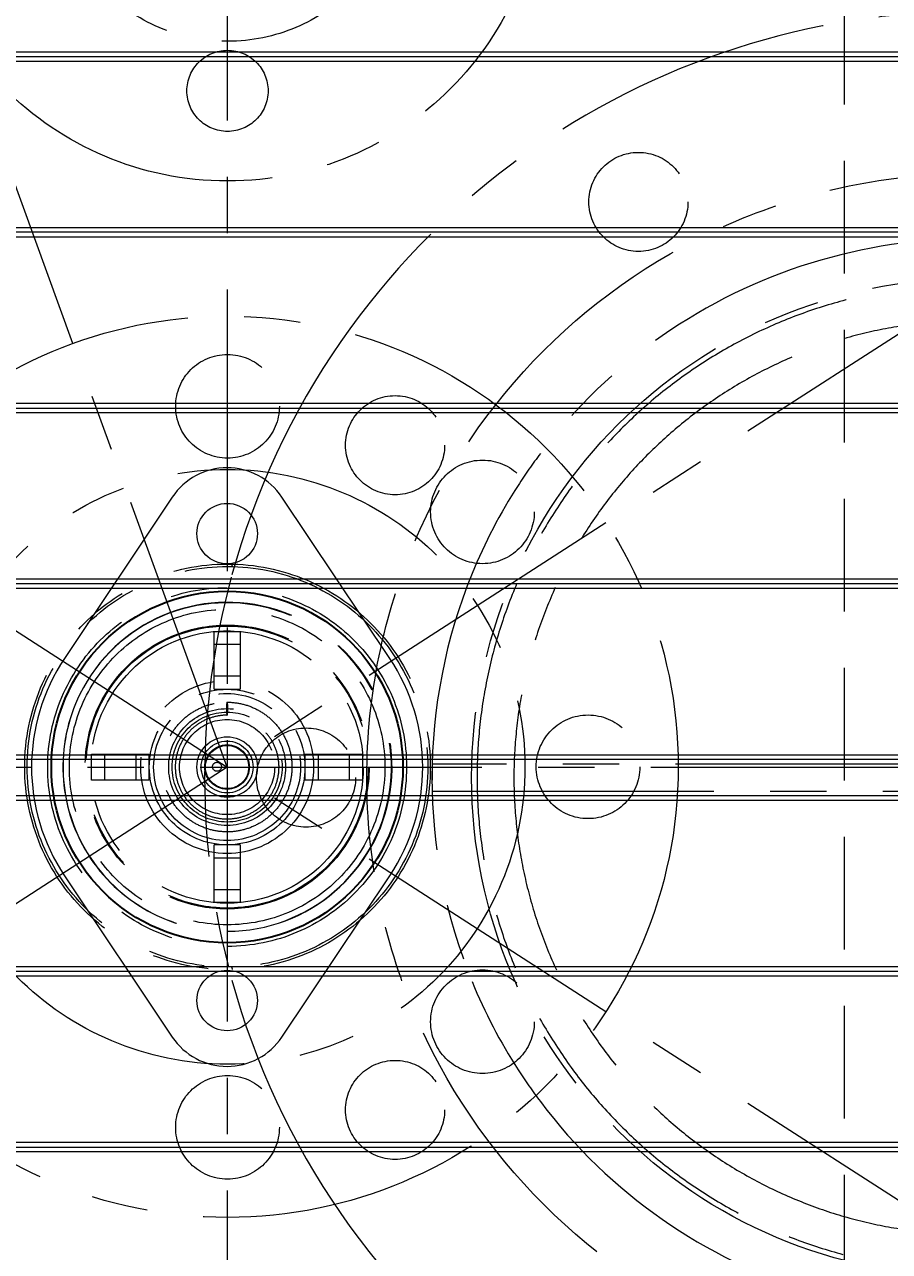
# Model space of a CAD drawing. Header units: millimetres. Extents: x -46397 to 283259, y -8690 to 23983.
# Drawn here: x 188072.4 to 188264.4, y -1542.3 to -1270 of the extents above; entities that cross this region are included whole.
import ezdxf
from ezdxf import colors
from ezdxf.entities.mleader import LeaderData, LeaderLine
from ezdxf.math import Vec2, Vec3

# ---------------------------------------------------------------- set-up
doc = ezdxf.new("R2010")
doc.units = ezdxf.units.MM
doc.linetypes.add('CENTER', pattern=[2, 1.25, -0.25, 0.25, -0.25])
doc.linetypes.add('HIDDEN', pattern=[0.375, 0.25, -0.125])
doc.layers.get('Defpoints').update_dxf_attribs({"lineweight": 0})
for name, color, linetype, lineweight in [('4.KICH THUOC', 3, 'Continuous', 9), ('CHUAN DUONG TAM', 1, 'CENTER', 0), ('CHUAN NET KHUAT', 4, 'HIDDEN', 0), ('mDƯỜNG TÂM', 8, 'CENTER', 0)]:
    doc.layers.add(name, color=color, linetype=linetype, lineweight=lineweight)
doc.layers.add('DIM', color=8, linetype='Continuous')
doc.styles.add('GHI CHÚ 1', font='isocp_IV25.ttf', dxfattribs={"width": 0.8})
doc.styles.get("Standard").update_dxf_attribs({"font": 'isocp.shx', "width": 0.8})
doc.dimstyles.new('1-30SCALE$2', dxfattribs={"dimtxt": 75, "dimasz": 75, "dimexe": 37.5, "dimexo": 30, "dimgap": 30, "dimtad": 1, "dimtoh": 1, "dimdec": 0, "dimdsep": 46, "dimtxsty": 'GHI CHÚ 1', "dimcen": 0.09, "dimclrd": 256, "dimclre": 256, "dimclrt": 2, "dimadec": 0, "dimazin": 0, "dimtfac": 1, "dimtdec": 0, "dimtofl": 0, "dimtmove": 0, "dimatfit": 3, "dimfxl": 1, "dimlwd": 0, "dimlwe": 0, "dimarcsym": 0})

# ---------------------------------------------------------------- blocks, each defined once
blk = doc.blocks.new('A$C5f191858')
at = {"layer": 'CHUAN NET KHUAT', "ltscale": 100}
blk.add_line((-324.3334846126018, 139.2494097563067), (319.6665153892609, 139.2494097563067), dxfattribs=at)
blk = doc.blocks.new('A$Cd06b7b12')
at = {"color": 2, "linetype": 'Continuous', "lineweight": 0}
for p, q in [((-160.9999999999357, 261.3334846117026), (-160.9999999999358, -256.6665153882956)), ((-159.9999999999321, -256.6665153882965), (-159.999999999932, 261.3334846117017)), ((-158.9999999999321, -256.6665153882965), (-158.999999999932, 261.3334846117017)), ((-121.9999999999357, 261.3334846117017), (-121.9999999999358, -256.6665153882965)), ((-120.9999999999357, 261.3334846117017), (-120.9999999999358, -256.6665153882965)), ((-119.9999999999321, -256.6665153882956), (-119.9999999999319, 261.3334846117026)), ((-82.9999999999357, 261.3334846117026), (-82.99999999993582, -256.6665153882956)), ((-81.99999999993206, -256.6665153882965), (-81.99999999993193, 261.3334846117017)), ((-80.99999999993206, -256.6665153882965), (-80.99999999993193, 261.3334846117017)), ((-43.9999999999357, 261.3334846117017), (-43.99999999993583, -256.6665153882965)), ((-42.9999999999357, 261.3334846117017), (-42.99999999993583, -256.6665153882965)), ((-41.99999999993206, -256.6665153882956), (-41.99999999993193, 261.3334846117026)), ((-4.999999999935692, 261.3334846117026), (-4.999999999935819, -256.6665153882956)), ((-3.999999999935693, 261.3334846117026), (-3.99999999993582, -256.6665153882956)), ((4.000000000067935, -256.6665153882965), (4.000000000068062, 261.3334846117017)), ((5.000000000067935, -256.6665153882965), (5.000000000068062, 261.3334846117017)), ((42.0000000000643, 261.3334846117016), (42.00000000006417, -256.6665153882965)), ((43.0000000000643, 261.3334846117016), (43.00000000006417, -256.6665153882965)), ((44.00000000006794, -256.6665153882956), (44.00000000006807, 261.3334846117025)), ((81.0000000000643, 261.3334846117025), (81.00000000006418, -256.6665153882956)), ((82.00000000006794, -256.6665153882965), (82.00000000006807, 261.3334846117016)), ((83.00000000006794, -256.6665153882965), (83.00000000006807, 261.3334846117016))]:
    blk.add_line(p, q, dxfattribs=at)
blk = doc.blocks.new('hhg')
at = {"layer": 'mDƯỜNG TÂM', "color": 8, "ltscale": 50}
for p, q in [((-5.724845686927438e-05, 605.9999999999918), (5.724834045395255e-05, -605.9999999999973)), ((-12.16237114262185, 59.92166316437238), (-36.08834716095589, 24.11254120248509)), ((36.08834716095589, 24.11254120244871), (12.16237114265095, 59.92166316435782)), ((-2.877518729073927, 20.2068049790762), (-2.877518729073927, 30.06047898986458)), ((-2.877518729073927, 30.06047898986458), (2.877518729103031, 30.06047898986458)), ((2.877518729103031, 30.06047898986458), (2.877518729103031, 20.2068049790762)), ((2.877518729103031, 27.18296026076155), (-2.877518729073927, 27.18296026076155)), ((-2.877518729073927, 17.26511237456748), (-2.877518729073927, 20.2068049790762)), ((-2.877518729073927, 20.2068049790762), (2.877518729103031, 20.2068049790762)), ((2.877518729103031, 20.2068049790762), (2.877518729103031, 17.26511237456748)), ((-2.877518729073927, 17.26511237456748), (2.877518729103031, 17.26511237456748)), ((-30.0604789898498, 2.877518729095982), (-20.20680497906869, 2.877518729095982)), ((-30.0604789898498, -2.877518729095527), (-30.0604789898498, 2.877518729095982)), ((-27.18296026074677, 2.877518729095982), (-27.18296026074677, -2.877518729095527)), ((-20.20680497906869, 2.877518729095982), (-17.26511237455998, 2.877518729095982)), ((-20.20680497906869, -2.877518729095527), (-20.20680497906869, 2.877518729095982)), ((-17.26511237455998, -2.877518729095527), (-17.26511237455998, 2.877518729095982)), ((17.26511237455998, 2.877518729095982), (20.20680497906869, 2.877518729095982)), ((17.26511237455998, 2.877518729095982), (17.26511237455998, -2.877518729095527)), ((20.20680497906869, 2.877518729095982), (30.0604789898498, 2.877518729095982)), ((20.20680497906869, 2.877518729095982), (20.20680497906869, -2.877518729095527)), ((27.18296026077587, -2.877518729095527), (27.18296026077587, 2.877518729095982)), ((30.0604789898498, 2.877518729095982), (30.0604789898498, -2.877518729095527)), ((45.53274109004997, 3.05152334654872), (45.57038817196735, 3.05152334654872)), ((45.53274109004997, 0.05152334598847119), (45.53274109004997, 3.05152334654872)), ((-606.0000572484569, -7.275957614183426e-12), (605.9999999999418, 0)), ((162.0014944021823, 0.6665153888827717), (45.48914129316108, 0.6665153888827717)), ((45.53274109004997, -2.94847665345128), (45.53274109004997, 0.05152334598847119)), ((-20.20680497906869, -2.877518729095527), (-30.0604789898498, -2.877518729095527)), ((-17.26511237455998, -2.877518729095527), (-20.20680497906869, -2.877518729095527)), ((20.20680497906869, -2.877518729095527), (17.26511237455998, -2.877518729095527)), ((30.0604789898498, -2.877518729095527), (20.20680497906869, -2.877518729095527)), ((45.48914129316108, -5.333484611117228), (162.0014944021823, -5.333484611117228)), ((45.57038817193825, -2.94847665345128), (45.53274109004997, -2.94847665345128)), ((2.877518729103031, -17.26511237456702), (-2.877518729073927, -17.26511237456702)), ((-2.877518729073927, -20.20680497908302), (-2.877518729073927, -17.2651123745743)), ((2.877518729103031, -17.2651123745743), (2.877518729103031, -20.20680497908302)), ((2.877518729103031, -20.20680497908302), (-2.877518729073927, -20.20680497908302)), ((-2.877518729073927, -30.06047898986412), (-2.877518729073927, -20.20680497908302)), ((2.877518729103031, -20.20680497908302), (2.877518729103031, -30.06047898986412)), ((-36.08834716095589, -24.11254120244826), (-12.16237114273827, -59.92166316419002)), ((12.16237114259275, -59.92166316437192), (36.08834716092679, -24.11254120249191)), ((-2.877518729073927, -27.18296026076109), (2.877518729103031, -27.18296026076109)), ((2.877518729103031, -30.06047898986412), (-2.877518729073927, -30.06047898986412))]:
    blk.add_line(p, q, dxfattribs=at)
for centre, radius in [((-5.724845686927438e-05, -7.275957614183426e-12), 605.9999999999991), ((0, 0), 605), ((-5.724845686927438e-05, -7.275957614183426e-12), 600), ((0, 0), 599.9999999999991), ((0.08274108968907967, 200.0515233459303), 70), ((0.08274108968907967, 200.0515233459303), 39), ((0.08274108968907967, 150.0515233459303), 9), ((91.25149421126116, 125.405262446526), 11), ((165.0014942112612, -2.333484611677477), 134), ((165.0014942112612, -2.333484611677477), 110.75), ((0.08274108965997584, 0.05152334593753949), 100.0000000000075), ((0.08274108965997584, 80.05152334593026), 11.5), ((37.26274715305772, 71.41651538832252), 11), ((56.65128358459333, 56.62006584084907), 11.5), ((0.08274108965997584, 0.05152334593753949), 66.0000000000075), ((0, 51.79533712372381), 6.714210367890308), ((0.08274108965997584, 0.05152334593753949), 45.0000000000075), ((0.08274108954356052, 0.05152334593026353), 44.45000000000073), ((0.08274108954356052, 0.05152334593026353), 44.45000000000073), ((0, 2.273736754432321e-13), 39.80567575249254), ((0, 2.273736754432321e-13), 35.00981120399946), ((0, 2.273736754432321e-13), 35.00981120399946), ((0, 2.273736754432321e-13), 31.49923835450253), ((0, 2.273736754432321e-13), 31.29584114025228), ((0, 2.273736754432321e-13), 30.21394665550639), ((0, 2.273736754432321e-13), 19.18345819397231), ((0, 2.273736754432321e-13), 17.26511237457504), ((0, 2.273736754432321e-13), 16.30593946487646), ((0, 2.273736754432321e-13), 12.96728674042121), ((0, 2.273736754432321e-13), 12.19625792074202), ((80.08274108965998, 0.05152334593026353), 11.5), ((0, 2.273736754432321e-13), 10.55090200668477), ((17.50149421126116, -2.333484611677477), 11), ((0, 2.273736754432321e-13), 6.714210367890305), ((0, 2.273736754432321e-13), 5.755037458191693), ((0, 2.273736754432321e-13), 4.939740484947869), ((0, 2.273736754432321e-13), 4.795864548493078), ((0, -51.79533712379612), 6.714210367890308), ((56.65128358459333, -56.51701914899581), 11.5), ((37.26274715305772, -76.08348461167748), 11), ((0.08274108965997584, -79.94847665406974), 11.5)]:
    blk.add_circle(centre, radius, dxfattribs=at)
for centre, radius, start, end in [((-5.820766091346741e-11, 0), 606, 270.0000000216779, 90), ((165.0014942112612, -2.333484611677477), 170.000000000001, 0, 145.304878853987), ((165.0014944021823, -2.333484611677477), 119.5500001909261, 0, 143.0237373552742), ((165.0014942113194, -2.333484611706581), 170.0000000000796, 145.304878853987, 164.6548918609473), ((165.0014944021823, -2.333484611677477), 119.5500001909323, 143.0237373552742, 147.1560809775337), ((0, 51.79533712372381), 14.62738687292413, 33.74898859587386, 146.2510114041262), ((165.0014944021823, -2.333484611677477), 119.5500001909259, 147.1560809775337, 157.741944274081), ((165.082740685204, 0.05152345664851055), 169.9999995803262, 164.6548918606457, 164.8459242744962), ((165.0014942112612, -2.333484611677477), 169.9999999999927, 164.8459242738171, 195.1540757261828), ((165.0014944021823, -2.333484611677477), 119.5500001909262, 157.741944274081, 202.258055725919), ((0.08274108963087201, 0.05152334593026353), 36.5, 270, 153.8215122210904), ((0, 2.273736754432321e-13), 36.44857056854744, 270.1300659866776, 153.6914462353325), ((0, 2.273736754432321e-13), 43.40257416387276, 146.2510114041262, 213.7489885958738), ((0, 2.273736754432321e-13), 43.40257416384941, 326.2510114041261, 33.74898859587386), ((0, 2.273736754432321e-13), 36.44857056854744, 153.6914462353325, 270.1300659866776), ((0.08274108963087201, 0.05152334593026353), 36.5, 153.8215122210904, 270), ((165.0014942112612, -2.333484611670201), 170, 214.695121146013, 0), ((165.0014944021823, -2.333484611677477), 119.5500001909261, 216.9762626447258, 0), ((165.0827412941144, 0.05152340140944034), 170.0000002114702, 195.1540757261828, 195.3451081390528), ((165.0014942112612, -2.333484611655649), 170.0000000000385, 195.3451081393543, 214.695121146013), ((165.0014944021823, -2.333484611677477), 119.5500001909269, 202.258055725919, 212.8439190224662), ((0, -51.79533712379612), 14.62738687286208, 213.7489885956356, 326.2510114041261), ((165.0014944021823, -2.333484611677477), 119.5500001909276, 212.8439190224662, 216.9762626447258)]:
    blk.add_arc(centre, radius, start, end, dxfattribs=at)
blk.add_ellipse((-2.250743522046832, 0.05152334598847119), major_axis=(-1.83697019872103e-16, -1), ratio=1, dxfattribs=at)
blk.add_ellipse((-2.250743522046832, 0.05152334598847119), major_axis=(-1.83697019872103e-16, -1), ratio=1, dxfattribs=at)
for points, knots in [([(274.5514942112495, -2.333484611670201), (274.5514942112495, -5.77024365943339), (274.3890983827878, -9.265171867533127), (273.7147426933225, -16.30222969042347), (273.2028071245295, -19.84436169002561), (271.820205793425, -26.90822343676678), (270.949487050646, -30.43032852056763), (268.8544437178643, -37.39022010028543), (267.6301289184485, -40.82800963010209), (264.8470141912403, -47.55888962015865), (263.2869450287544, -50.85505324913515), (259.8602591169183, -57.2533096843033), (257.9936352479272, -60.35539862716519), (253.9969876488904, -66.31694301246148), (251.8667434435629, -69.17669564877701), (247.3976758993813, -74.6138804957734), (245.058835960197, -77.19129880214291), (240.2073492360068, -82.06594121726062), (237.6085445923964, -84.4436113839181), (232.1287008372892, -88.98101668382856), (229.2476790394867, -91.14077334777517), (223.2448092918494, -95.18833395636443), (220.1226700724801, -97.07636094115855), (213.686359399755, -100.5390880418706), (210.3721928359882, -102.1137975934396), (203.6078947263886, -104.9207995254108), (200.1548003262433, -106.1543207008942), (193.1673562701326, -108.263674602829), (189.6330038330343, -109.1394980015027), (182.5477300170751, -110.5294428189516), (178.9964532003505, -111.0436136191854), (171.9440968874842, -111.7206469938317), (168.4430150590488, -111.8834846116731), (161.5609856590745, -111.8834846116731), (158.0607915883302, -111.7207425115191), (151.0099594354979, -111.0440291709235), (147.4593190432061, -110.5300825865777), (140.3750841083238, -109.1406550136305), (136.8411338505102, -108.2651243146536), (129.8542948347749, -106.1563749673294), (126.4014036731678, -104.9231646458863), (119.6373590608127, -102.1167741275783), (116.3232389644836, -100.5423599257044), (109.8869128640799, -97.08019245549781), (106.7647122925264, -95.19242899562937), (100.7616647261893, -91.14536798785389), (97.88052596725174, -88.98584711182025), (92.40043541937484, -84.4489068365508), (89.80150098644663, -82.07146607390291), (84.94913767423714, -77.19666714517348), (82.60962778385147, -74.6188332458621), (78.13938571434119, -69.18081356376183), (76.00863696628949, -66.32064179432905), (72.01113360954332, -60.35828758939147), (70.14415840193396, -57.25580794081884), (66.7169027744676, -50.85682788905956), (65.15661534387618, -47.56033136963356), (62.37316941065365, -40.82886785533606), (61.14874325093115, -37.39083019706572), (59.05355068529025, -30.43054182673927), (58.18279417563463, -26.90828807805497), (56.80015705432743, -19.84423217803101), (56.28822356153978, -16.30205546339835), (55.61388000060106, -9.26501000687108), (55.4514942112437, -5.770138882915262), (55.4514942112437, 1.103169659567584), (55.61388000060106, 4.598040783523402), (56.28822356153978, 11.63508624005067), (56.80015705432743, 15.17726295468333), (58.18279417563463, 22.24131885470729), (59.05355068529025, 25.76357260339159), (61.14874325093115, 32.72386097371805), (62.37316941065365, 36.16189863198838), (65.15661534387618, 42.89336214628588), (66.7169027744676, 46.18985866571188), (70.14415840193396, 52.58883871747116), (72.01113360954332, 55.69131836604379), (76.00863696628949, 61.65367257098137), (78.13938571434119, 64.51384434041415), (82.60962778385147, 69.95186402251443), (84.94913767423714, 72.5296979218258), (89.80150098644663, 77.40449685055523), (92.40043541937484, 79.78193761320313), (97.88052596725174, 84.31887788847257), (100.7616647261893, 86.47839876450621), (106.7647122925264, 90.52545977228169), (109.8869128640799, 92.41322323215013), (116.3232389644836, 95.87539070235675), (119.6373590608127, 97.44980490423063), (126.4014036731678, 100.2561954225387), (129.8542948347749, 101.4894057439817), (136.8411338505102, 103.5981550913059), (140.3750841083238, 104.4736857902828), (147.4593190432061, 105.86311336323), (151.0099594354979, 106.3770599475758), (158.0607915883302, 107.0537732881714), (161.5609856590745, 107.2165153883254), (168.4430150590488, 107.2165153883254), (171.9440968874842, 107.053677770484), (178.9964532003505, 106.3766443958377), (182.5477300170751, 105.8624735956039), (189.6330038330343, 104.472528778155), (193.1673562701326, 103.5967053794814), (200.1548003262433, 101.4873514775466), (203.6078947263886, 100.2538303020631), (210.3721928359882, 97.44682837009191), (213.686359399755, 95.87211881852295), (220.1226700724801, 92.40939171781088), (223.2448092918494, 90.52136473301675), (229.2476790394867, 86.47380412442749), (232.1287008372892, 84.31404746048088), (237.6085445923964, 79.77664216057042), (240.2073492360068, 77.39897199391294), (245.058835960197, 72.52432957879523), (247.3976758993813, 69.94691127242572), (251.8667434435629, 64.50972642542933), (253.9969876488904, 61.6499737891138), (257.9936352479272, 55.68842940381751), (259.8602591169183, 52.58634046095563), (263.2869450287544, 46.18808402578748), (264.8470141912403, 42.89192039681097), (267.6301289184485, 36.16104040675441), (268.8544437178643, 32.72325087693775), (270.949487050646, 25.76335929721995), (271.820205793425, 22.2412542134191), (273.2028071245295, 15.17739246667793), (273.7147426933225, 11.6352604670758), (274.3890983827878, 4.598202644185449), (274.5514942112495, 1.103274436085712), (274.5514942112495, -2.333484611670201)], [0, 0, 0, 0, 10.31027714326873, 10.31027714326873, 20.62055428653747, 20.62055428653747, 30.9308314298062, 30.9308314298062, 41.24110857307494, 41.24110857307494, 51.55138571634367, 51.55138571634367, 61.86166285961241, 61.86166285961241, 72.17194000288114, 72.17194000288114, 82.48221714614988, 82.48221714614988, 92.93072202976285, 92.93072202976285, 103.3792269133758, 103.3792269133758, 113.8277317969888, 113.8277317969888, 124.2762366806018, 124.2762366806018, 134.7247415642148, 134.7247415642148, 145.1732464478278, 145.1732464478278, 155.6217513314407, 155.6217513314407, 166.0702562150537, 166.0702562150537, 176.5156877551813, 176.5156877551813, 186.9611192953088, 186.9611192953088, 197.4065508354364, 197.4065508354364, 207.851982375564, 207.851982375564, 218.2974139156915, 218.2974139156915, 228.7428454558191, 228.7428454558191, 239.1882769959467, 239.1882769959467, 249.6337085360743, 249.6337085360743, 259.9436713498042, 259.9436713498042, 270.253634163534, 270.253634163534, 280.5635969772638, 280.5635969772638, 290.8735597909937, 290.8735597909937, 301.1835226047235, 301.1835226047235, 311.4934854184534, 311.4934854184534, 321.8034482321832, 321.8034482321832, 332.113411045913, 332.113411045913, 342.4233738596429, 342.4233738596429, 352.7333366733728, 352.7333366733728, 363.0432994871027, 363.0432994871027, 373.3532623008326, 373.3532623008326, 383.6632251145625, 383.6632251145625, 393.9731879282924, 393.9731879282924, 404.2831507420223, 404.2831507420223, 414.5931135557522, 414.5931135557522, 425.0385450958798, 425.0385450958798, 435.4839766360075, 435.4839766360075, 445.9294081761351, 445.9294081761351, 456.3748397162627, 456.3748397162627, 466.8202712563904, 466.8202712563904, 477.265702796518, 477.265702796518, 487.7111343366456, 487.7111343366456, 498.1565658767732, 498.1565658767732, 508.6050707603861, 508.6050707603861, 519.053575643999, 519.053575643999, 529.502080527612, 529.502080527612, 539.9505854112249, 539.9505854112249, 550.3990902948378, 550.3990902948378, 560.8475951784508, 560.8475951784508, 571.2961000620637, 571.2961000620637, 581.7446049456767, 581.7446049456767, 592.0548820889453, 592.0548820889453, 602.3651592322141, 602.3651592322141, 612.6754363754828, 612.6754363754828, 622.9857135187515, 622.9857135187515, 633.2959906620201, 633.2959906620201, 643.6062678052888, 643.6062678052888, 653.9165449485574, 653.9165449485574, 664.2268220918262, 664.2268220918262, 664.2268220918262, 664.2268220918262]), ([(266.3714942112565, -2.333484611670201), (266.3714942112565, -5.513622696372977), (266.221224462759, -8.747589337864838), (265.5972211017215, -15.25920559751808), (265.1235099672631, -18.53685742227367), (263.8441401161253, -25.07328848421434), (263.038432378904, -28.33241499709379), (261.0998088930792, -34.7726513980158), (259.9669020444853, -37.95376404217654), (257.3915717255732, -44.18210029516899), (255.9479732569307, -47.23216716865113), (252.7771090246388, -53.15272496694502), (251.0498365259846, -56.02321223182639), (247.3515482276853, -61.53967238747259), (245.3803284130117, -64.18592027103273), (241.24487159407, -69.21717612083717), (239.0806192271411, -71.60217121453002), (234.5913401566213, -76.11281851413491), (232.1865956401452, -78.3129150152597), (227.115946791193, -82.51145215360862), (224.4500584793277, -84.5099127043502), (218.8954393025488, -88.25519205926662), (216.0064388943138, -90.0022172590468), (210.0507473649923, -93.2063400549448), (206.9840607863152, -94.66344640776492), (200.7248792539467, -97.26081288243563), (197.5296424629632, -98.40221026024642), (191.0639861223754, -100.3540283349719), (187.7935640114592, -101.1644404362303), (181.2373944919673, -102.450575149385), (177.9513181630464, -102.9263434697421), (171.4256216866197, -103.5528097418353), (168.1859993811813, -103.7034846116728), (161.8178531539161, -103.7034846116728), (158.57898864866, -103.5528912772058), (152.0545932044624, -102.926698188661), (148.7690601264476, -102.4511212599534), (142.2137773869908, -101.1654280660803), (138.9436985682987, -100.355265811573), (132.4785586733487, -98.40396377864067), (129.283495358628, -97.26283173929528), (123.0245301974937, -94.66598716304702), (119.957883280731, -93.20913291436568), (114.0021785824501, -90.00548781390512), (111.113125807984, -88.25868755817623), (105.5583548625, -84.51383466879611), (102.8923667260096, -82.51557539378678), (97.82150725013344, -78.3174352267813), (95.41665196744725, -76.11753456407291), (90.92662464972818, -71.6067536857588), (88.76180040717009, -69.22140384498903), (84.62534101086203, -64.18943539580482), (82.65369052116876, -61.54282975300862), (78.9546717502526, -56.02567835905188), (77.22709934413433, -53.15485759159469), (74.05574878896005, -47.233682110578), (72.6119641418918, -44.1833309939318), (70.03635080112144, -37.95449678537966), (68.90334905416239, -34.7731723097238), (66.96459817932919, -28.33259723122296), (66.15885819855612, -25.0733438207169), (64.87945778144058, -18.53674700132956), (64.40574841143098, -15.25905698500696), (63.78175539302174, -8.74745122924628), (63.63149421126582, -5.513533285556832), (63.63149421126582, 0.8465640622091541), (63.78175539302174, 4.080482005898602), (64.40574841143098, 10.59208776165929), (64.87945778144058, 13.86977777798188), (66.15885819855612, 20.40637459736922), (66.96459817932919, 23.66562800787528), (68.90334905416239, 30.10620308637613), (70.03635080112144, 33.28752756203198), (72.6119641418918, 39.51636177058413), (74.05574878896005, 42.56671288723032), (77.22709934413433, 48.48788836824701), (78.9546717502526, 51.3587091357042), (82.65369052116876, 56.87586052966094), (84.62534101086203, 59.52246617245714), (88.76180040717009, 64.55443462164135), (90.92662464972818, 66.93978446241113), (95.41665196744725, 71.45056534072523), (97.82150725013344, 73.65046600343362), (102.8923667260096, 77.8486061704391), (105.5583548625, 79.84686544544843), (111.113125807984, 83.59171833482856), (114.0021785824501, 85.33851859055744), (119.957883280731, 88.542163691018), (123.0245301974937, 89.99901793969934), (129.283495358628, 92.5958625159476), (132.4785586733487, 93.736994555293), (138.9436985682987, 95.68829658822528), (142.2137773869908, 96.49845884273259), (148.7690601264476, 97.78415203660575), (152.0545932044624, 98.25972896531334), (158.57898864866, 98.88592205385817), (161.8178531539161, 99.03651538832514), (168.1859993811813, 99.03651538832514), (171.4256216866197, 98.88584051848761), (177.9513181630464, 98.25937424639437), (181.2373944919673, 97.78360592603735), (187.7935640114592, 96.4974712128826), (191.0639861223754, 95.6870591116242), (197.5296424629632, 93.73524103689874), (200.7248792539467, 92.59384365908795), (206.9840607863152, 89.99647718441724), (210.0507473649923, 88.53937083159713), (216.0064388943138, 85.33524803569912), (218.8954393025488, 83.58822283591894), (224.4500584793277, 79.84294348100252), (227.115946791193, 77.84448293026094), (232.1865956401452, 73.64594579191203), (234.5913401566213, 71.44584929078724), (239.0806192271411, 66.93520199118234), (241.24487159407, 64.55020689748949), (245.3803284130117, 59.51895104768505), (247.3515482276853, 56.87270316412491), (251.0498365259846, 51.35624300847871), (252.7771090246388, 48.48575574359734), (255.9479732569307, 42.56519794530345), (257.3915717255732, 39.51513107182132), (259.9669020444853, 33.28679481882887), (261.0998088930792, 30.10568217466812), (263.038432378904, 23.66544577374611), (263.8441401161253, 20.40631926086667), (265.1235099672631, 13.86988819892599), (265.5972211017215, 10.5922363741704), (266.221224462759, 4.08062011451716), (266.3714942112565, 0.8466534730252988), (266.3714942112565, -2.333484611670201)], [0, 0, 0, 0, 9.54041425408668, 9.54041425408668, 19.08082850817336, 19.08082850817336, 28.62124276226004, 28.62124276226004, 38.16165701634672, 38.16165701634672, 47.70207127043341, 47.70207127043341, 57.24248552452008, 57.24248552452008, 66.78289977860676, 66.78289977860676, 76.32331403269345, 76.32331403269345, 85.99134152437817, 85.99134152437817, 95.6593690160629, 95.6593690160629, 105.3273965077476, 105.3273965077476, 114.9954239994324, 114.9954239994324, 124.6634514911171, 124.6634514911171, 134.3314789828018, 134.3314789828018, 143.9995064744866, 143.9995064744866, 153.6675339661713, 153.6675339661713, 163.3329380473267, 163.3329380473267, 172.9983421284821, 172.9983421284821, 182.6637462096376, 182.6637462096376, 192.329150290793, 192.329150290793, 201.9945543719484, 201.9945543719484, 211.6599584531038, 211.6599584531038, 221.3253625342592, 221.3253625342592, 230.9907666154147, 230.9907666154147, 240.5309126370699, 240.5309126370699, 250.0710586587251, 250.0710586587251, 259.6112046803803, 259.6112046803803, 269.1513507020355, 269.1513507020355, 278.6914967236908, 278.6914967236908, 288.2316427453459, 288.2316427453459, 297.7717887670011, 297.7717887670011, 307.3119347886563, 307.3119347886563, 316.8520808103116, 316.8520808103116, 326.3922268319668, 326.3922268319668, 335.932372853622, 335.932372853622, 345.4725188752773, 345.4725188752773, 355.0126648969326, 355.0126648969326, 364.5528109185879, 364.5528109185879, 374.0929569402431, 374.0929569402431, 383.6331029618983, 383.6331029618983, 393.2985070430537, 393.2985070430537, 402.9639111242092, 402.9639111242092, 412.6293152053647, 412.6293152053647, 422.2947192865201, 422.2947192865201, 431.9601233676756, 431.9601233676756, 441.6255274488311, 441.6255274488311, 451.2909315299866, 451.2909315299866, 460.956335611142, 460.956335611142, 470.6243631028267, 470.6243631028267, 480.2923905945114, 480.2923905945114, 489.9604180861961, 489.9604180861961, 499.6284455778808, 499.6284455778808, 509.2964730695655, 509.2964730695655, 518.9645005612501, 518.9645005612501, 528.6325280529348, 528.6325280529348, 538.3005555446196, 538.3005555446196, 547.8409697987062, 547.8409697987062, 557.3813840527928, 557.3813840527928, 566.9217983068794, 566.9217983068794, 576.462212560966, 576.462212560966, 586.0026268150526, 586.0026268150526, 595.5430410691392, 595.5430410691392, 605.083455323226, 605.083455323226, 614.6238695773126, 614.6238695773126, 614.6238695773126, 614.6238695773126]), ([(0, 14.387593645479), (1.136875505326316, 14.387593645479), (2.281579484755639, 14.25095547241676), (4.486183976929169, 13.71704071401496), (5.561503980512498, 13.31738435653119), (7.574903149623424, 12.28429940340743), (8.526711051526945, 11.64381244275887), (10.2420793917845, 10.16774203929549), (11.0173418627528, 9.322089182424179), (12.33915134769632, 7.485219600981736), (12.89471551933093, 6.481472065199569), (13.74939081817865, 4.386048402011738), (14.05433239438571, 3.280077652220143), (14.39429983033915, 1.042737191535934), (14.43164488990442, -0.1038952739106662), (14.23798090213677, -2.358615756449353), (14.00565071214805, -3.482085091629187), (13.28913519269554, -5.628681398556864), (12.80006191669963, -6.666452083729155), (11.6005781707936, -8.585438518762885), (10.88198502760497, -9.479745266376767), (9.266299754730426, -11.06430555036036), (8.358185696037253, -11.76536868638482), (6.41623256431194, -12.92730165721855), (5.369145818636753, -13.39609800032463), (3.209019499307033, -14.07072714216315), (2.081243912776699, -14.28116214570014), (-0.1768167786649428, -14.4309356690062), (-1.322505988006014, -14.37129591817188), (-3.552810928522376, -13.98787699982472), (-4.652641419088468, -13.66148221392336), (-6.731045450142119, -12.76621304867126), (-7.723797507991549, -12.19123129596824), (-9.534610710630659, -10.83394512876089), (-10.36502491385909, -10.04238153980964), (-11.80745224075508, -8.298628804710233), (-12.42930535730557, -7.334544075179792), (-13.4230571736698, -5.301387041901535), (-13.80173507868312, -4.218444888072327), (-14.29149631326436, -2.009054898131353), (-14.40592071035644, -0.8675349808106603), (-14.36442985059693, 1.39510699331754), (-14.2082315502339, 2.531664407281141), (-13.63779809619882, 4.721613235240739), (-13.21967154295999, 5.789944106152916), (-12.15204745388473, 7.785300966214209), (-11.49526676884852, 8.725938939104026), (-9.989879058208317, 10.41563655559753), (-9.131002534704749, 11.17622302778932), (-7.271645392494975, 12.4662079936827), (-6.2584805568913, 13.00440654451836), (-4.148651125084143, 13.82287460329849), (-3.037593632820062, 14.10872756055346), (-1.282793476770166, 14.3445352610072), (-0.6412350244354457, 14.38725667689891), (6.2951585277915e-08, 14.38725667689891)], [0, 0, 0, 0, 3.426141817739039, 3.426141817739039, 6.835963193520747, 6.835963193520747, 10.24594029255852, 10.24594029255852, 13.65591590931471, 13.65591590931471, 17.06589154018104, 17.06589154018104, 20.47586717091206, 20.47586717091206, 23.88584280164481, 23.88584280164481, 27.2958184323773, 27.2958184323773, 30.7057940631102, 30.7057940631102, 34.11576969384333, 34.11576969384333, 37.52574532457674, 37.52574532457674, 40.93572095530941, 40.93572095530941, 44.34569658604261, 44.34569658604261, 47.75567221677551, 47.75567221677551, 51.16564784750844, 51.16564784750844, 54.57562347824134, 54.57562347824134, 57.98559910897419, 57.98559910897419, 61.39557473970811, 61.39557473970811, 64.80555037044117, 64.80555037044117, 68.21552600117374, 68.21552600117374, 71.6255016319071, 71.6255016319071, 75.03547726263983, 75.03547726263983, 78.44545289337351, 78.44545289337351, 81.85542852410676, 81.85542852410676, 85.26540415483915, 85.26540415483915, 88.67537978557233, 88.67537978557233, 90.60128682244981, 90.60128682244981, 90.60128682244981, 90.60128682244981]), ([(0, 11.51007491638325), (0.01941220596199855, 11.51007492779195), (0.03864892316050828, 11.54536597964784), (0.07500258871004917, 11.68399472466285), (0.09172462648712099, 11.78720555316272), (0.1200532128568739, 12.04856790899817), (0.1313889247248881, 12.20422066975175), (0.1471270792535506, 12.54794690261792), (0.1513790566241369, 12.73273416459438), (0.1521701494057197, 13.10735473787668), (0.1487017015460879, 13.29360647231829), (0.1344272744318005, 13.64302573350892), (0.1237577664724085, 13.80285262168059), (0.0965552709531039, 14.0747485605973), (0.08028235405799933, 14.18421813797636), (0.0442250894557219, 14.3378770800557), (0.02478546882048249, 14.3805973815181), (-0.01472735311836004, 14.39301044994522), (-0.0344227903697174, 14.3625845412173), (-0.07147452310891822, 14.23189300420222), (-0.08847658388549462, 14.13287685824639), (-0.1175191041547805, 13.8786504553284), (-0.1292819013469853, 13.72587074134231), (-0.1459663846180774, 13.38617731227009), (-0.1507285579573363, 13.20251125152595), (-0.1525566711497959, 12.82821646123216), (-0.1496051332505886, 12.64116619389119), (-0.1363031348446384, 12.28831691216351), (-0.1260798487346619, 12.1258913292188), (-0.09963957883883268, 11.84732317721523), (-0.08367537846788764, 11.7338438715235), (-0.06586568965576589, 11.65255674597597)], [-1.823220548849099, -1.823220548849099, -1.823220548849099, -1.823220548849099, -1.765657333173939, -1.765657333173939, -1.7070606621659, -1.7070606621659, -1.64846399115786, -1.64846399115786, -1.589867320149821, -1.589867320149821, -1.531270649141782, -1.531270649141782, -1.472673978133743, -1.472673978133743, -1.414077307125704, -1.414077307125704, -1.355480636117665, -1.355480636117665, -1.296883965109625, -1.296883965109625, -1.238287294101586, -1.238287294101586, -1.179690623093547, -1.179690623093547, -1.121093952085508, -1.121093952085508, -1.062497281077469, -1.062497281077469, -1.003900610069429, -1.003900610069429, -0.9453039390613902, -0.9453039390613902, -0.9453039390613902, -0.9453039390613902]), ([(2.328597474843264e-07, 11.50984490176802), (-0.7727174571482465, 11.50984490176802), (-1.548058157553896, 11.43147962969692), (-3.294512400112581, 11.07485960579675), (-4.267443328222726, 10.73756279063696), (-6.075943767500576, 9.827982223054505), (-6.926817367668264, 9.248001319072728), (-8.43453389959177, 7.897149177966867), (-9.104135594097897, 7.114846613010968), (-10.20614217835828, 5.41673232472408), (-10.64787258801516, 4.486550634079549), (-11.2674776284548, 2.559350529875019), (-11.45059554837644, 1.546023554110661), (-11.54467906718492, -0.4761433379387654), (-11.45644082984654, -1.502095454699656), (-11.01845530237188, -3.478501112847653), (-10.66500164353056, -4.445679609023273), (-9.725427658268018, -6.238780658611859), (-9.131356366764521, -7.079876986637601), (-7.755581399251241, -8.564886712738144), (-6.9622354907915, -9.22136672153988), (-5.246003413805738, -10.29493931138109), (-4.308593959605787, -10.72111679508794), (-2.371341969905188, -11.30853945054673), (-1.355105810012901, -11.4747555741485), (0.668347526632715, -11.53514797591902), (1.69268779020058, -11.42983531323966), (3.66152492488618, -10.95899459198677), (4.622682703688042, -10.58948213388771), (6.39988697564695, -9.620175359188352), (7.230972720019054, -9.012178469449054), (8.692863713775296, -7.611862301491556), (9.336039935995359, -6.807693115595384), (10.38088073336985, -5.073819315118953), (10.79138707384118, -4.129442125194828), (11.34646439924836, -2.18267562388769), (11.49573261989281, -1.163812173399265), (11.52241715238779, 0.8603663225660512), (11.40005927701714, 1.882810591341922), (10.89649396840832, 3.843533067302133), (10.51102521002758, 4.798403513356106), (9.512254521716386, 6.559218029404519), (8.89050068584038, 7.380062655400479), (7.466031750838738, 8.818429403138225), (6.651262355822837, 9.448123428323242), (4.900227790756617, 10.46394260503462), (3.949144825688563, 10.85866393201309), (2.006167888350319, 11.37783137085376), (0.9989653242519125, 11.51007491638325), (0, 11.51007491638325)], [217.8729486615758, 217.8729486615758, 217.8729486615758, 217.8729486615758, 220.2003005158573, 220.2003005158573, 223.2583882631642, 223.2583882631642, 226.3164760104714, 226.3164760104714, 229.3745637577777, 229.3745637577777, 232.4326515050846, 232.4326515050846, 235.4907392523921, 235.4907392523921, 238.5488269996989, 238.5488269996989, 241.6069147470053, 241.6069147470053, 244.6650024943125, 244.6650024943125, 247.7230902416192, 247.7230902416192, 250.7811779889263, 250.7811779889263, 253.8392657362334, 253.8392657362334, 256.8973534835404, 256.8973534835404, 259.9554412308476, 259.9554412308476, 263.0135289781549, 263.0135289781549, 266.0716167254612, 266.0716167254612, 269.129704472768, 269.129704472768, 272.1877922200752, 272.1877922200752, 275.2458799673821, 275.2458799673821, 278.3039677146887, 278.3039677146887, 281.3620554619962, 281.3620554619962, 284.4201432093037, 284.4201432093037, 287.4782309566106, 287.4782309566106, 290.4964017385931, 290.4964017385931, 290.4964017385931, 290.4964017385931]), ([(-0.06586568965576589, 11.65255674597597), (-0.05578199523733929, 11.60653266654867), (-0.04519212621380575, 11.57121848530392), (-0.02338651672471315, 11.52329871210554), (-0.01223749850760214, 11.51083974824019), (-0.000697086681611836, 11.51008629135345), (-0.000348515051882714, 11.51007491638325), (0, 11.51007491638325)], [-0.9453039390613902, -0.9453039390613902, -0.9453039390613902, -0.9453039390613902, -0.9121270020909888, -0.9121270020909888, -0.8789500651205878, -0.8789500651205878, -0.8779166097877086, -0.8779166097877086, -0.8779166097877086, -0.8779166097877086])]:
    blk.add_open_spline(points, degree=3, knots=knots, dxfattribs=at)
blk = doc.blocks.new('*D1037')
at = {"layer": 'Defpoints', "color": 0, "transparency": 16777216}
for p in [(188117.3949025419, -828.7964043137472, -1.499105149169903), (188583.8158949883, -840.1333863764303), (188589.9914946592, -1129.797117404887, -1.499105149170271), (187644.8014133433, -1739.795691222695, -1.499105149170271), (188117.3950170387, -2040.796404313747, -1.499105149169903)]:
    blk.add_point(p, dxfattribs=at)
at = {"layer": 'DIM', "linetype": 'Continuous', "lineweight": 0, "transparency": 16777216}
for p, q in [((188117.3949011248, -813.7964043137617), (188117.3948869771, -664.036996171184)), ((188602.5947383643, -1121.663345333465), (188765.0003472832, -1016.851422547945))]:
    blk.add_line(p, q, dxfattribs=at)
blk.add_arc((188117.3949597903, -1434.797368634681), 755.7603724635081, 35.49069878971708, 87.34634480396939, dxfattribs=at)
at = {"layer": 'DIM', "transparency": 16777216}
for points in [[(188152.2504309947, -685.679204222688), (188152.5205772492, -674.0156656467589), (188117.3948883942, -679.0369961711694)], [(188737.5691475544, -992.7491976914316), (188727.9157407682, -999.3007508303417), (188752.3971035781, -1024.985194619367)]]:
    blk.add_solid(points, dxfattribs=at)
at = {"layer": 'DIM', "color": 2, "transparency": 16777216, "insert": (188496.0761396392, -739.7124133403704), "char_height": 40, "attachment_point": 5, "rotation": 331.4185217968415, "style": 'GHI CHÚ 1'}
blk.add_mtext('57°', dxfattribs=at)

msp = doc.modelspace()

# ---------------------------------------------------------------- linework, layer by layer
msp.add_circle((188117.3949597903, -1434.797368634668, -1.499105149170271), 39)
at = {"layer": 'CHUAN DUONG TAM', "ltscale": 50}
for p, q in [((188117.3949597903, -1434.797368634667, -1.499105149170271), (187910.4724631515, -866.2824815424743, -1.499105149170271)), ((187644.8014133433, -1129.797117404892, -1.499105149170044), (188589.9914946592, -1739.795691222692, -1.499105149170498)), ((187644.8014133433, -1739.795691222699, -1.499105149170271), (188589.9914946592, -1129.797117404892, -1.499105149170271))]:
    msp.add_line(p, q, dxfattribs=at)

# ---------------------------------------------------------------- block references
msp.add_blockref('hhg', (188117.3949597903, -1434.796404313744, -1.499105149169903))
at = {"rotation": 270}
for name in ['A$C5f191858', 'A$Cd06b7b12']:
    msp.add_blockref(name, (188115.0629693895, -1437.129888925466, -1.499105149170271), dxfattribs=at)

# ---------------------------------------------------------------- dimensions: what is measured, and where the dimension line sits
at = {"layer": 'DIM'}
dim = msp.add_angular_dim_2l(base=(188583.8158949883, -840.1333863764303), line1=((187644.8014133433, -1739.795691222699, -1.499105149170271), (188589.9914946592, -1129.797117404892, -1.499105149170271)), line2=((188117.3949025418, -828.7964043137526, -1.499105149169903), (188117.3950170386, -2040.796404313742, -1.499105149169903)), dimstyle='1-30SCALE$2', override={"dimtxt": 40, "dimasz": 35, "dimexe": 15, "dimexo": 15, "dimgap": 15, "dimtmove": 1}, dxfattribs=at)
dim.commit()
dim.dimension.update_dxf_attribs({"geometry": '*D1037', "text_midpoint": (188496.0761396392, -739.7124133403704)})

# ---------------------------------------------------------------- leaders
at = {"layer": '4.KICH THUOC', "color": 1, "ltscale": 5}
ml = msp.add_multileader_mtext('Standard', dxfattribs=at)
ml.set_content('{\\Fisocp|c0;PP3}', color=1)
ml.set_leader_properties(color=3, lineweight=9)
ml.build(insert=Vec2(0, 0))
ml.multileader.update_dxf_attribs({"has_dogleg": 0, "text_left_attachment_type": 5, "text_right_attachment_type": 6, "dogleg_length": 0.125, "arrow_head_size": 3, "scale": 300})
ctx = ml.context
ctx.base_point, ctx.scale, ctx.char_height, ctx.arrow_head_size, ctx.landing_gap_size, ctx.plane_origin, ctx.plane_x_axis, ctx.plane_y_axis = Vec3(185588.6718639852, -1260.060946189536, -3.291796024191569), 300, 5.4, 3, 2.858661874741312, Vec3(185731.325847963, -1270.251988912176, -3.291796024191569), Vec3(1, -2.449293598294706e-16), Vec3(2.449293598294706e-16, 1)
ctx.left_attachment, ctx.right_attachment = 5, 6
notes = []
notes.append((ctx, [(1, (1, 1, 0), (185583.9074275274, -1260.060946189536, -3.291796024191569), (1, -2.449293598294707e-16), 4.764436457902187, [(0, [(185551.7215853846, -1281.400938298175, -3.291796024191569), (185551.7215853846, -1294.394512505707, -3.291796024191569)], 0, [])])]))
ctx.mtext.insert, ctx.mtext.text_direction, ctx.mtext.width, ctx.mtext.flow_direction = Vec3(185591.53052586, -1253.580946189526, -3.291796024191569), Vec3(1, -2.449293598294706e-16), 14.33545742873594, 5
ml = msp.add_multileader_mtext('Standard', dxfattribs=at)
ml.set_content('PP3', color=1)
ml.set_leader_properties(color=3, lineweight=9)
ml.build(insert=Vec2(0, 0))
ml.multileader.update_dxf_attribs({"has_dogleg": 0, "text_left_attachment_type": 5, "text_right_attachment_type": 6, "dogleg_length": 0.125, "arrow_head_size": 3, "scale": 300})
ctx = ml.context
ctx.base_point, ctx.scale, ctx.char_height, ctx.arrow_head_size, ctx.landing_gap_size, ctx.plane_origin, ctx.plane_x_axis, ctx.plane_y_axis = Vec3(185068.2689242488, -1278.742303473497, -5.353578334660966), 300, 5.4, 3, 2.858661874741312, Vec3(185207.680420944, -1288.933346196107, -5.353578334660966), Vec3(1, -2.449293598294706e-16), Vec3(2.449293598294706e-16, 1)
ctx.left_attachment, ctx.right_attachment = 5, 6
notes.append((ctx, [(0, (1, 1, 0), (185087.5696247151, -1278.742303473497, -5.353578334660966), (-1, 2.449293598294707e-16), 4.764436457902187, [(1, [(185119.9472491086, -1298.898194036243, -5.353578334660966), (185119.9472491086, -1304.839744300785, -5.353578334660966)], 0, [])])]))
ctx.mtext.insert, ctx.mtext.text_direction, ctx.mtext.width, ctx.mtext.flow_direction = Vec3(185071.1275861236, -1272.262303473497, -5.353578334660966), Vec3(1, -2.449293598294706e-16), 14.33545742873594, 5
ml = msp.add_multileader_mtext('Standard', dxfattribs=at)
ml.set_content('{\\Fisocp|c0;PP2}', color=1)
ml.set_leader_properties(color=3, lineweight=9)
ml.build(insert=Vec2(0, 0))
ml.multileader.update_dxf_attribs({"has_dogleg": 0, "text_left_attachment_type": 5, "text_right_attachment_type": 6, "dogleg_length": 0.125, "arrow_head_size": 3, "scale": 300})
ctx = ml.context
ctx.base_point, ctx.scale, ctx.char_height, ctx.arrow_head_size, ctx.landing_gap_size, ctx.plane_origin, ctx.plane_x_axis, ctx.plane_y_axis = Vec3(185176.9463702572, -1280.133834819921, -5.353578334660966), 300, 5.4, 3, 2.858661874741312, Vec3(185242.5774220518, -1277.510688882699, -5.353578334660966), Vec3(1, -2.449293598294706e-16), Vec3(2.449293598294706e-16, 1)
ctx.left_attachment, ctx.right_attachment = 5, 6
notes.append((ctx, [(1, (1, 1, 0), (185172.1819337993, -1280.133834819921, -5.353578334660966), (1, -2.449293598294707e-16), 4.764436457902187, [(0, [(185135.4472491086, -1291.643194034201, -5.353578334660966)], 0, [])])]))
ctx.mtext.insert, ctx.mtext.text_direction, ctx.mtext.width, ctx.mtext.flow_direction = Vec3(185179.8050321319, -1273.652771827794, -5.353578334660966), Vec3(1, -2.449293598294706e-16), 14.33545742873594, 5
ml = msp.add_multileader_mtext('Standard', dxfattribs=at)
ml.set_content('PP4', color=1)
ml.set_leader_properties(color=3, lineweight=9)
ml.build(insert=Vec2(0, 0))
ml.multileader.update_dxf_attribs({"has_dogleg": 0, "text_left_attachment_type": 5, "text_right_attachment_type": 6, "dogleg_length": 0.125, "arrow_head_size": 3, "scale": 300})
ctx = ml.context
ctx.base_point, ctx.scale, ctx.char_height, ctx.arrow_head_size, ctx.landing_gap_size, ctx.plane_origin, ctx.plane_x_axis, ctx.plane_y_axis = Vec3(185427.9388234282, -1279.744547775452, 0.8912090010305609), 300, 5.4, 3, 2.858661874741312, Vec3(185562.1951302831, -1280.327363635501, 0.8912090010305609), Vec3(1, -2.449293598294706e-16), Vec3(2.449293598294706e-16, 1)
ctx.left_attachment, ctx.right_attachment = 5, 6
notes.append((ctx, [(0, (1, 1, 0), (185447.4925836356, -1279.744547775452, 0.8912090010305609), (-1, 2.449293598294707e-16), 4.764436457902187, [(0, [(185508.4605744666, -1326.72121291011, 0.8912090010305609)], 0, [])])]))
ctx.mtext.insert, ctx.mtext.text_direction, ctx.mtext.width, ctx.mtext.flow_direction = Vec3(185430.797485303, -1273.264547775452, 0.8912090010305609), Vec3(1, -2.449293598294706e-16), 14.33545742873594, 5
ml = msp.add_multileader_mtext('Standard', dxfattribs=at)
ml.set_content('PP2', color=1)
ml.set_leader_properties(color=3, lineweight=9)
ml.build(insert=Vec2(0, 0))
ml.multileader.update_dxf_attribs({"has_dogleg": 0, "text_left_attachment_type": 5, "text_right_attachment_type": 6, "dogleg_length": 0.125, "arrow_head_size": 3, "scale": 300})
ctx = ml.context
ctx.base_point, ctx.scale, ctx.char_height, ctx.arrow_head_size, ctx.landing_gap_size, ctx.plane_origin, ctx.plane_x_axis, ctx.plane_y_axis = Vec3(185296.6521427383, -1282.195861019204, -3.262075822035985), 300, 5.4, 3, 2.858661874741312, Vec3(185353.7694808128, -1277.808296448959, -3.262075822035985), Vec3(1, -2.449293598294706e-16), Vec3(2.449293598294706e-16, 1)
ctx.left_attachment, ctx.right_attachment = 5, 6
notes.append((ctx, [(0, (1, 1, 0), (185316.0333580638, -1282.194798027078, -3.262075822035985), (-1, 2.449293598294707e-16), 4.764436457902187, [(0, [(185324.5325830231, -1292.045212612516, -3.262075822035985)], 0, [])])]))
ctx.mtext.insert, ctx.mtext.text_direction, ctx.mtext.width, ctx.mtext.flow_direction = Vec3(185299.5108046131, -1275.714798027078, -3.262075822035985), Vec3(1, -2.449293598294706e-16), 14.33545742873594, 5
ml = msp.add_multileader_mtext('Standard', dxfattribs=at)
ml.set_content('PP1', color=1)
ml.set_leader_properties(color=3, lineweight=9)
ml.build(insert=Vec2(0, 0))
ml.multileader.update_dxf_attribs({"has_dogleg": 0, "text_left_attachment_type": 5, "text_right_attachment_type": 6, "dogleg_length": 0.125, "arrow_head_size": 3, "scale": 300})
ctx = ml.context
ctx.base_point, ctx.scale, ctx.char_height, ctx.arrow_head_size, ctx.landing_gap_size, ctx.plane_origin, ctx.plane_x_axis, ctx.plane_y_axis = Vec3(185419.5817399306, -1312.985349657334, -0.1545422552683618), 300, 5.4, 3, 2.858661874741312, Vec3(185552.3606663214, -1327.202857990545, -0.1545422552683618), Vec3(1, -2.449293598294706e-16), Vec3(2.449293598294706e-16, 1)
ctx.left_attachment, ctx.right_attachment = 5, 6
notes.append((ctx, [(0, (1, 1, 0), (185437.839500138, -1312.985349657334, -0.1545422552683618), (-1, 2.449293598294707e-16), 4.764436457902187, [(0, [(185450.1695222754, -1321.942897815694, -0.1545422552683618)], 0, [])])]))
ctx.mtext.insert, ctx.mtext.text_direction, ctx.mtext.width, ctx.mtext.flow_direction = Vec3(185422.4404018053, -1306.505349657334, -0.1545422552683618), Vec3(1, -2.449293598294706e-16), 14.33545742873594, 5
ml = msp.add_multileader_mtext('Standard', dxfattribs=at)
ml.set_content('{\\Fisocp|c0;PP4}', color=1)
ml.set_leader_properties(color=3, lineweight=9)
ml.build(insert=Vec2(0, 0))
ml.multileader.update_dxf_attribs({"has_dogleg": 0, "text_left_attachment_type": 5, "text_right_attachment_type": 6, "dogleg_length": 0.125, "arrow_head_size": 3, "scale": 300})
ctx = ml.context
ctx.base_point, ctx.scale, ctx.char_height, ctx.arrow_head_size, ctx.landing_gap_size, ctx.plane_origin, ctx.plane_x_axis, ctx.plane_y_axis = Vec3(185177.5430543449, -1317.15866083841, -2.216324565737759), 300, 5.4, 3, 2.858661874741312, Vec3(185315.1742249345, -1317.741476698458, -2.216324565737759), Vec3(1, -2.449293598294706e-16), Vec3(2.449293598294706e-16, 1)
ctx.left_attachment, ctx.right_attachment = 5, 6
notes.append((ctx, [(1, (1, 1, 0), (185172.7786178871, -1317.15866083841, -2.216324565737759), (1, -2.449293598294707e-16), 4.764436457902187, [(0, [(185145.7233376115, -1327.619142811134, -2.216324565737759)], 0, [])])]))
ctx.mtext.insert, ctx.mtext.text_direction, ctx.mtext.width, ctx.mtext.flow_direction = Vec3(185180.4017162197, -1310.678660838399, -2.216324565737759), Vec3(1, -2.449293598294706e-16), 14.33545742873594, 5
ml = msp.add_multileader_mtext('Standard', dxfattribs=at)
ml.set_content('PP1', color=1)
ml.set_leader_properties(color=3, lineweight=9)
ml.build(insert=Vec2(0, 0))
ml.multileader.update_dxf_attribs({"has_dogleg": 0, "text_left_attachment_type": 5, "text_right_attachment_type": 6, "dogleg_length": 0.125, "arrow_head_size": 3, "scale": 300})
ctx = ml.context
ctx.base_point, ctx.scale, ctx.char_height, ctx.arrow_head_size, ctx.landing_gap_size, ctx.plane_origin, ctx.plane_x_axis, ctx.plane_y_axis = Vec3(185039.6713655762, -1348.781528276537, -4.307827078362727), 300, 5.4, 3, 2.858661874741312, Vec3(185172.450291967, -1362.999036609748, -4.307827078362727), Vec3(1, -2.449293598294706e-16), Vec3(2.449293598294706e-16, 1)
ctx.left_attachment, ctx.right_attachment = 5, 6
notes.append((ctx, [(0, (1, 1, 0), (185057.9291257836, -1348.781528276537, -4.307827078362727), (-1, 2.449293598294707e-16), 4.764436457902187, [(0, [(185070.2591479211, -1357.739076434897, -4.307827078362727)], 0, [])])]))
ctx.mtext.insert, ctx.mtext.text_direction, ctx.mtext.width, ctx.mtext.flow_direction = Vec3(185042.530027451, -1342.301528276537, -4.307827078362727), Vec3(1, -2.449293598294706e-16), 14.33545742873594, 5
ml = msp.add_multileader_mtext('Standard', dxfattribs=at)
ml.set_content('PP5', color=1)
ml.set_leader_properties(color=3, lineweight=9)
ml.build(insert=Vec2(0, 0))
ml.multileader.update_dxf_attribs({"has_dogleg": 0, "text_left_attachment_type": 5, "text_right_attachment_type": 6, "dogleg_length": 0.125, "arrow_head_size": 3, "scale": 300})
ctx = ml.context
ctx.base_point, ctx.scale, ctx.char_height, ctx.arrow_head_size, ctx.landing_gap_size, ctx.plane_origin, ctx.plane_x_axis, ctx.plane_y_axis = Vec3(185434.3560359747, -1411.306906422047, -1.170573309411026), 300, 5.4, 3, 2.858661874741312, Vec3(185552.8415990836, -1433.803478560963, -1.170573309411026), Vec3(1, -2.449293598294706e-16), Vec3(2.449293598294706e-16, 1)
ctx.left_attachment, ctx.right_attachment = 5, 6
notes.append((ctx, [(0, (1, 1, 0), (185453.6567364411, -1411.306906422047, -1.170573309411026), (-1, 2.449293598294707e-16), 4.764436457902187, [(0, [(185481.2528147834, -1372.768525109539, -1.170573309411026)], 0, [])])]))
ctx.mtext.insert, ctx.mtext.text_direction, ctx.mtext.width, ctx.mtext.flow_direction = Vec3(185437.2146978495, -1404.826906422047, -1.170573309411026), Vec3(1, -2.449293598294706e-16), 14.33545742873594, 5
ml = msp.add_multileader_mtext('Standard', dxfattribs=at)
ml.set_content('{\\Fisocp|c0;PP5}', color=1)
ml.set_leader_properties(color=3, lineweight=9)
ml.build(insert=Vec2(0, 0))
ml.multileader.update_dxf_attribs({"has_dogleg": 0, "text_left_attachment_type": 5, "text_right_attachment_type": 6, "dogleg_length": 0.125, "arrow_head_size": 3, "scale": 300})
ctx = ml.context
ctx.base_point, ctx.scale, ctx.char_height, ctx.arrow_head_size, ctx.landing_gap_size, ctx.plane_origin, ctx.plane_x_axis, ctx.plane_y_axis = Vec3(185201.4277898539, -1398.136404779012, -3.262075822036008), 300, 5.4, 3, 2.858661874741312, Vec3(185323.5101300793, -1420.632976917928, -3.262075822036008), Vec3(1, -2.449293598294706e-16), Vec3(2.449293598294706e-16, 1)
ctx.left_attachment, ctx.right_attachment = 5, 6
notes.append((ctx, [(1, (1, 1, 0), (185196.663353396, -1398.136404779012, -3.262075822036008), (1, -2.449293598294707e-16), 4.764436457902187, [(0, [(185168.4472485923, -1377.645326451631, -3.262075822036008)], 0, [])])]))
ctx.mtext.insert, ctx.mtext.text_direction, ctx.mtext.width, ctx.mtext.flow_direction = Vec3(185204.2864517286, -1391.656404779002, -3.262075822036008), Vec3(1, -2.449293598294706e-16), 14.33545742873594, 5
ml = msp.add_multileader_mtext('Standard', dxfattribs=at)
ml.set_content('PP1', color=1)
ml.set_leader_properties(color=3, lineweight=9)
ml.build(insert=Vec2(0, 0))
ml.multileader.update_dxf_attribs({"has_dogleg": 0, "text_left_attachment_type": 5, "text_right_attachment_type": 6, "dogleg_length": 0.125, "arrow_head_size": 3, "scale": 300})
ctx = ml.context
ctx.base_point, ctx.scale, ctx.char_height, ctx.arrow_head_size, ctx.landing_gap_size, ctx.plane_origin, ctx.plane_x_axis, ctx.plane_y_axis = Vec3(185055.0868777074, -1465.981330871175, -7.415360645132731), 300, 5.4, 3, 2.858661874741312, Vec3(185187.8658040982, -1480.198839204357, -7.415360645132731), Vec3(1, -2.449293598294706e-16), Vec3(2.449293598294706e-16, 1)
ctx.left_attachment, ctx.right_attachment = 5, 6
notes.append((ctx, [(0, (1, 1, 0), (185073.3446379148, -1465.981330871175, -7.415360645132731), (-1, 2.449293598294707e-16), 4.764436457902187, [(0, [(185075.6972491086, -1484.39831721221, -7.415360645132731)], 0, [])])]))
ctx.mtext.insert, ctx.mtext.text_direction, ctx.mtext.width, ctx.mtext.flow_direction = Vec3(185057.9455395822, -1459.501330871175, -7.415360645132731), Vec3(1, -2.449293598294706e-16), 14.33545742873594, 5
ml = msp.add_multileader_mtext('Standard', dxfattribs=at)
ml.set_content('{\\Fisocp|c0;PP1}', color=1)
ml.set_leader_properties(color=3, lineweight=9)
ml.build(insert=Vec2(0, 0))
ml.multileader.update_dxf_attribs({"has_dogleg": 0, "text_left_attachment_type": 5, "text_right_attachment_type": 6, "dogleg_length": 0.125, "arrow_head_size": 3, "scale": 300})
ctx = ml.context
ctx.base_point, ctx.scale, ctx.char_height, ctx.arrow_head_size, ctx.landing_gap_size, ctx.plane_origin, ctx.plane_x_axis, ctx.plane_y_axis = Vec3(185191.4019669136, -1465.981330871175, -3.262075822038367), 300, 5.4, 3, 2.858661874741312, Vec3(185328.1548572554, -1480.198839204357, -3.262075822038367), Vec3(1, -2.449293598294706e-16), Vec3(2.449293598294706e-16, 1)
ctx.left_attachment, ctx.right_attachment = 5, 6
notes.append((ctx, [(1, (1, 1, 0), (185186.6375304557, -1465.981330871175, -3.262075822038367), (1, -2.449293598294707e-16), 4.764436457902187, [(0, [(185183.237342261, -1486.915969371126, -3.262075822038367)], 0, [])])]))
ctx.mtext.insert, ctx.mtext.text_direction, ctx.mtext.width, ctx.mtext.flow_direction = Vec3(185194.2606287883, -1459.501330871164, -3.262075822038367), Vec3(1, -2.449293598294706e-16), 14.33545742873594, 5
for ctx, leaders in notes:
    for number, flags, end, landing, length, lines in leaders:
        leader = LeaderData()
        leader.index, (leader.has_last_leader_line, leader.has_dogleg_vector, leader.attachment_direction) = number, flags
        leader.last_leader_point, leader.dogleg_vector, leader.dogleg_length = Vec3(end), Vec3(landing), length
        for number, points, colour, breaks in lines:
            line = LeaderLine()
            line.index, line.vertices, line.color, line.breaks = number, Vec3.list(points), colors.encode_raw_color(colour), breaks
            leader.lines.append(line)
        ctx.leaders.append(leader)

doc.saveas('drawing.dxf')
